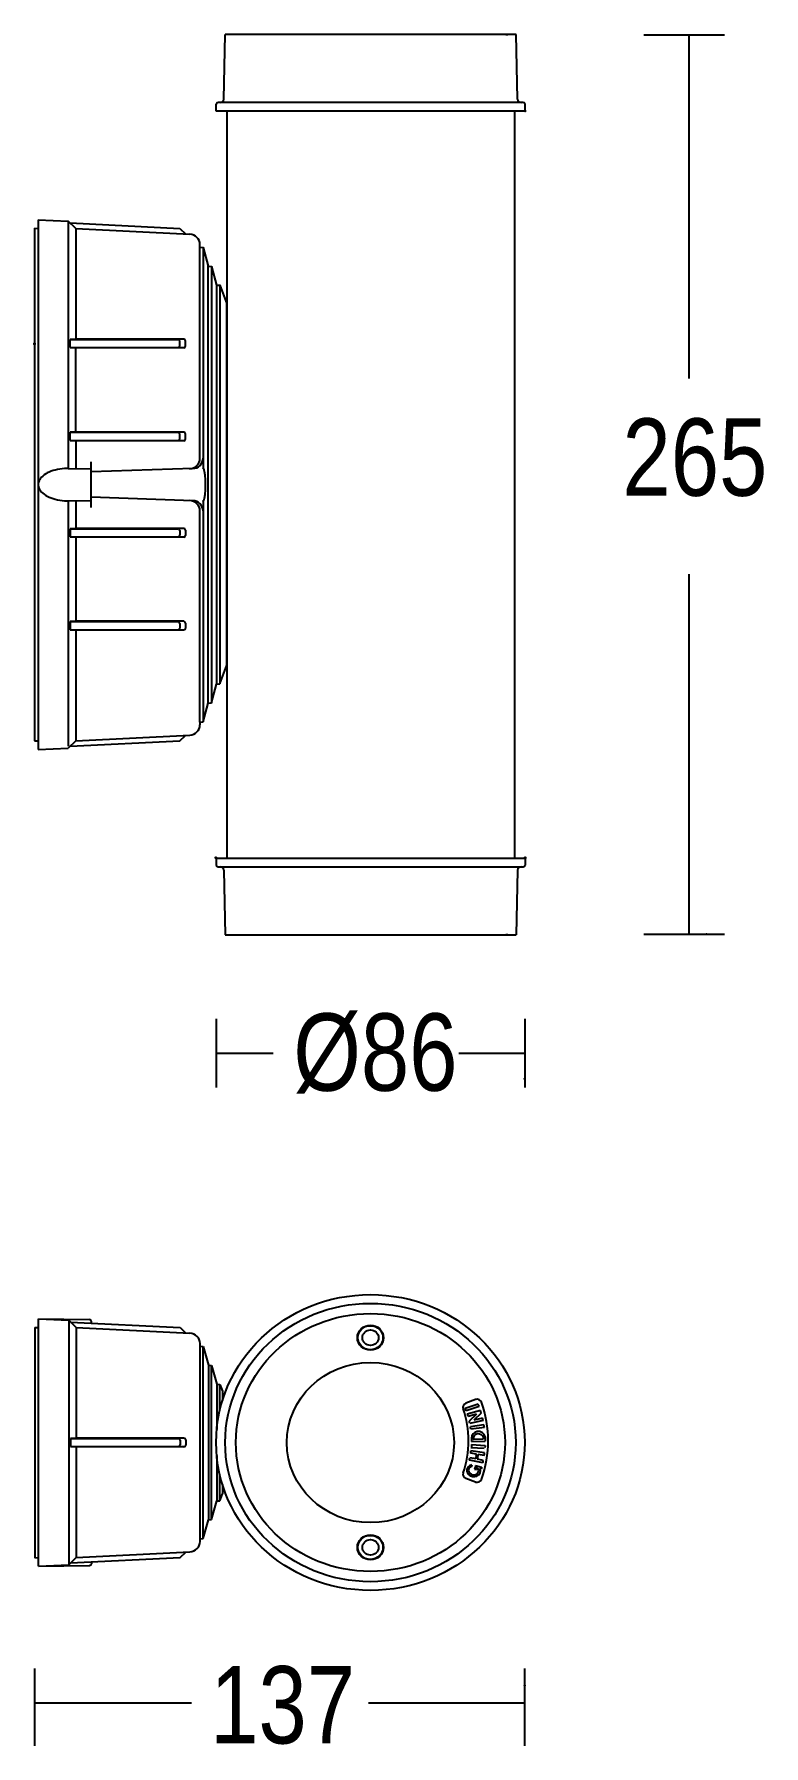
# Model space of a CAD drawing. Extents: x 0 to 101, y 6 to 242.
import ezdxf

# ---------------------------------------------------------------- set-up
doc = ezdxf.new("R2010")
doc.units = 0
doc.layers.add('LIVELLO_1', color=160, linetype='Continuous')
doc.styles.add('STD', font='txt')

# ---------------------------------------------------------------- blocks, each defined once
blk = doc.blocks.new('AI9-BLK1')
at = {"layer": 'LIVELLO_1', "color": 7}
for p, q in [((16.44, 120.16), (-23.78, 120.16)), ((16.6, 111.23), (16.44, 120.16)), ((34.08, 120.1), (45.23, 120.1)), ((40.28, 120.1), (40.28, 72.63)), ((-25.03, 109.58), (-25.01, 110.53)), ((17.68, 109.58), (-25.03, 109.58)), ((17.41, 110.77), (-24.76, 110.77)), ((-23.54, 109.58), (-23.54, 6.33)), ((16.19, 109.58), (16.19, 6.33)), ((-50.11, 93.38), (-50.11, 22.52)), ((-50.11, 93.38), (-49.61, 93.36)), ((-49.61, 94.57), (-45.45, 94.36)), ((-49.61, 94.57), (-49.61, 21.33)), ((-45.45, 94.36), (-45.45, 60.19)), ((-44.4, 93.36), (-45.45, 94.36)), ((-45.18, 94.11), (-30.04, 93.35)), ((-44.4, 93.36), (-44.4, 78.06)), ((-44.4, 93.36), (-28.67, 92.57)), ((-30.04, 93.35), (-29.25, 92.6)), ((-27.26, 90.76), (-27.26, 91.14)), ((-27.26, 61.58), (-27.26, 90.76)), ((-26.83, 90.73), (-26.83, 60.22)), ((-26.11, 27.75), (-26.11, 88.15)), ((-25.67, 88.11), (-25.67, 27.75)), ((-24.95, 85.54), (-24.95, 30.36)), ((-24.51, 85.5), (-24.51, 30.4)), ((-23.54, 32.98), (-23.54, 82.92)), ((-44.4, 78.06), (-45.18, 78.02)), ((-45.18, 76.88), (-45.18, 78.02)), ((-45.18, 78.02), (-30.29, 78.02)), ((-44.4, 76.84), (-45.18, 76.88)), ((-29.5, 78.06), (-44.4, 78.06)), ((-44.4, 65.18), (-44.4, 76.88)), ((-29.5, 76.84), (-44.4, 76.84)), ((-30.04, 77.12), (-30.04, 77.78)), ((-29.25, 77.08), (-29.25, 77.82)), ((-44.4, 65.22), (-45.18, 65.18)), ((-45.18, 64.04), (-45.18, 65.18)), ((-45.18, 65.18), (-30.29, 65.18)), ((-44.4, 64), (-45.18, 64.04)), ((-29.5, 65.22), (-44.4, 65.22)), ((-29.5, 64), (-44.4, 64)), ((-44.4, 64), (-44.4, 60.17)), ((-30.04, 64.28), (-30.04, 64.94)), ((-29.25, 64.24), (-29.25, 64.98)), ((-45.45, 60.19), (-42.3, 60.14)), ((-42.3, 54.78), (-42.3, 61.12)), ((-28.26, 60.17), (-42.3, 59.7)), ((-45.45, 55.71), (-42.3, 55.76)), ((-45.45, 55.71), (-45.45, 21.79)), ((-44.4, 55.73), (-44.4, 51.86)), ((-28.26, 55.73), (-42.3, 56.2)), ((-26.83, 55.68), (-26.83, 25.17)), ((-27.26, 25.14), (-27.26, 54.32)), ((-44.4, 51.9), (-45.18, 51.86)), ((-45.18, 51.86), (-45.18, 50.72)), ((-45.18, 51.86), (-30.29, 51.86)), ((-44.4, 50.68), (-45.18, 50.72)), ((-29.5, 51.9), (-44.4, 51.9)), ((-44.4, 50.72), (-44.4, 39.02)), ((-29.5, 50.68), (-44.4, 50.68)), ((-30.04, 51.62), (-30.04, 50.96)), ((-29.25, 51.66), (-29.25, 50.92)), ((40.28, 45.56), (40.28, -4.2)), ((-44.4, 39.06), (-45.18, 39.02)), ((-45.18, 39.02), (-45.18, 37.88)), ((-45.18, 39.02), (-30.29, 39.02)), ((-44.4, 37.84), (-45.18, 37.88)), ((-29.5, 39.06), (-44.4, 39.06)), ((-44.4, 37.88), (-44.4, 22.54)), ((-30.04, 38.78), (-30.04, 38.12)), ((-29.25, 38.82), (-29.25, 38.08)), ((-29.5, 37.84), (-44.4, 37.84)), ((-24.51, 30.4), (-23.54, 32.98)), ((-25.67, 27.79), (-24.95, 30.36)), ((-24.95, 30.36), (-24.51, 30.4)), ((-26.83, 25.17), (-26.11, 27.75)), ((-26.11, 27.75), (-25.67, 27.79)), ((-27.26, 25.14), (-26.83, 25.17)), ((-27.26, 25.14), (-27.26, 24.76)), ((-50.11, 22.52), (-49.61, 22.54)), ((-49.61, 21.33), (-45.45, 21.54)), ((-44.4, 22.54), (-45.45, 21.54)), ((-44.4, 22.54), (-28.67, 23.33)), ((-25.03, 6.33), (17.68, 6.33)), ((-24.76, 5.13), (17.41, 5.13)), ((17.68, 6.33), (17.66, 5.37)), ((-23.95, 4.67), (-23.78, -4.26)), ((-23.78, -4.26), (16.44, -4.26)), ((34.08, -4.2), (45.23, -4.2)), ((-25.01, -15.86), (-25.01, -25.37)), ((17.62, -15.86), (17.62, -25.37)), ((-25.01, -20.63), (-17.16, -20.63)), ((8.53, -20.63), (17.62, -20.63)), ((-50.05, -58.52), (-49.55, -58.55)), ((-50.05, -58.52), (-50.05, -90.36)), ((-49.55, -57.33), (-42.5, -57.45)), ((-49.55, -57.33), (-45.39, -57.54)), ((-49.55, -58.29), (-49.55, -57.33)), ((-49.55, -90.59), (-49.55, -58.29)), ((-45.39, -57.54), (-45.39, -91.33)), ((-44.34, -58.55), (-45.39, -57.54)), ((-45.13, -57.79), (-30.01, -58.55)), ((-44.34, -58.55), (-44.34, -73.83)), ((-44.34, -58.55), (-28.65, -59.33)), ((-42.26, -57.95), (-42.26, -57.68)), ((-30.01, -58.55), (-29.23, -59.31)), ((-27.24, -88.12), (-27.24, -60.76)), ((-27.24, -61.14), (-26.81, -61.18)), ((-26.81, -87.7), (-26.81, -61.18)), ((-26.81, -61.18), (-26.09, -63.75)), ((-26.09, -63.75), (-26.09, -85.13)), ((-26.09, -63.75), (-25.65, -63.78)), ((-25.65, -85.09), (-25.65, -63.78)), ((-24.93, -66.36), (-24.93, -72.65)), ((-24.49, -69.96), (-24.49, -66.4)), ((-24.49, -66.4), (-24.14, -67.34)), ((-24.14, -67.34), (-24.14, -68.65)), ((10.82, -68.51), (9.49, -69)), ((11.17, -69.14), (9.39, -69.75)), ((11.3, -69.48), (9.51, -70.06)), ((11.5, -70.01), (9.68, -70.52)), ((10.93, -70.53), (9.78, -70.83)), ((10.93, -70.53), (9.94, -71.47)), ((11.6, -70.36), (10.57, -71.33)), ((11.86, -71.4), (10.01, -71.79)), ((11.98, -71.99), (10.11, -72.27)), ((12.04, -72.35), (10.16, -72.59)), ((11.78, -71.05), (10.57, -71.33)), ((-44.34, -73.83), (-45.13, -73.87)), ((-45.13, -73.87), (-45.13, -75.01)), ((-45.13, -73.87), (-30.26, -73.87)), ((-44.34, -75.05), (-45.13, -75.01)), ((-29.47, -73.83), (-44.34, -73.83)), ((-29.47, -75.05), (-44.34, -75.05)), ((-44.34, -75.05), (-44.34, -90.33)), ((-30.01, -74.11), (-30.01, -74.77)), ((-29.23, -74.07), (-29.23, -74.81)), ((10.18, -75.11), (12, -75.24)), ((12.07, -75.85), (10.19, -75.59)), ((10.26, -74.7), (12.15, -74.84)), ((10.28, -74.32), (12.17, -74.25)), ((-24.93, -76.22), (-24.93, -82.52)), ((11.81, -77.26), (9.97, -76.88)), ((10.84, -76.71), (10.03, -76.56)), ((10.96, -76.04), (10.15, -75.92)), ((10.83, -77.61), (11.66, -77.83)), ((11.89, -76.91), (11.08, -76.76)), ((12.01, -76.21), (11.2, -76.08)), ((11.39, -78.01), (11.6, -78.06)), ((-24.49, -82.48), (-24.49, -78.92)), ((-24.14, -80.23), (-24.14, -81.53)), ((10.82, -79.9), (9.49, -79.41)), ((10.69, -78.11), (10.94, -78.16)), ((-24.49, -82.48), (-24.14, -81.53)), ((-26.81, -87.7), (-26.09, -85.13)), ((-26.09, -85.13), (-25.65, -85.09)), ((-44.34, -90.33), (-28.65, -89.54)), ((-27.24, -87.74), (-26.81, -87.7)), ((-50.05, -90.36), (-49.55, -90.33)), ((-49.55, -91.54), (-49.55, -90.59)), ((-49.55, -91.54), (-45.39, -91.33)), ((-49.55, -91.54), (-42.5, -91.43)), ((-44.34, -90.33), (-45.39, -91.33)), ((-42.26, -90.93), (-42.26, -91.2)), ((-50.05, -116.35), (-50.05, -105.66)), ((17.62, -116.35), (17.62, -105.66)), ((-50.05, -110.4), (-28.44, -110.4)), ((-3.99, -110.4), (17.62, -110.4))]:
    blk.add_line(p, q, dxfattribs=at)
for points in [[(-27.26, 90.76), (-26.83, 90.73), (-26.11, 88.15), (-25.67, 88.11), (-24.95, 85.54), (-24.51, 85.5), (-23.54, 82.92)], [(-45.32, 60.19), (-45.98, 60.17), (-46.63, 60.1), (-46.95, 60.04), (-47.25, 59.97), (-47.55, 59.88), (-47.83, 59.79), (-48.1, 59.68), (-48.35, 59.56), (-48.57, 59.43), (-48.79, 59.29), (-48.97, 59.14), (-49.14, 58.99), (-49.28, 58.82), (-49.34, 58.74), (-49.4, 58.65), (-49.45, 58.57), (-49.49, 58.48), (-49.53, 58.4), (-49.56, 58.31), (-49.58, 58.22), (-49.6, 58.13), (-49.61, 58.04), (-49.61, 57.95), (-49.61, 57.86), (-49.6, 57.77), (-49.58, 57.68), (-49.56, 57.59), (-49.53, 57.5), (-49.49, 57.42), (-49.45, 57.33), (-49.4, 57.25), (-49.34, 57.16), (-49.28, 57.08), (-49.14, 56.92), (-48.97, 56.76), (-48.79, 56.61), (-48.57, 56.47), (-48.35, 56.34), (-48.1, 56.22), (-47.83, 56.11), (-47.55, 56.02), (-47.25, 55.93), (-46.95, 55.86), (-46.63, 55.81), (-45.98, 55.73), (-45.32, 55.71)], [(-26.83, 55.68), (-26.82, 55.69), (-26.81, 55.69), (-26.81, 55.69), (-26.8, 55.69), (-26.79, 55.7), (-26.78, 55.7), (-26.78, 55.71), (-26.77, 55.72), (-26.76, 55.72), (-26.75, 55.74), (-26.74, 55.76), (-26.72, 55.78), (-26.69, 55.84), (-26.67, 55.91), (-26.62, 56.09), (-26.54, 56.58), (-26.49, 57.21), (-26.47, 57.91), (-26.48, 58.61), (-26.53, 59.25), (-26.61, 59.76), (-26.66, 59.95), (-26.68, 60.03), (-26.71, 60.09), (-26.72, 60.12), (-26.74, 60.14), (-26.75, 60.16), (-26.76, 60.18), (-26.77, 60.19), (-26.78, 60.19), (-26.78, 60.2), (-26.79, 60.2), (-26.8, 60.21), (-26.81, 60.21), (-26.81, 60.21), (-26.82, 60.22), (-26.83, 60.22)], [(-45.18, 21.79), (-30.04, 22.55), (-29.25, 23.3)], [(-25.65, -63.78), (-24.93, -66.36), (-24.49, -66.4)], [(-25.65, -85.09), (-24.93, -82.52), (-24.49, -82.48)], [(-45.13, -91.08), (-30.01, -90.32), (-29.23, -89.57)]]:
    blk.add_lwpolyline(points, dxfattribs=at)
for centre in [(-25.03, 6.33), (17.68, 6.33), (15.2, -4.26), (17.62, -24.17), (17.62, -108.03)]:
    blk.add_circle(centre, 0.0434, dxfattribs=at)
for centre, major_axis, ratio in [((15.14, 120.16), (0.106, 0), 0.391375), ((15.2, 120.16), (0.0434, 0), 0.952679), ((17.68, 109.59), (0.0434, 0), 0.952786), ((17.68, 109.58), (0.0434, 0), 0.948819), ((-50.11, 77.45), (0.0429, 0), 0.959974), ((-50.11, 77.37), (-0.0007, -0.0434), 0.987971), ((-25.07, 6.38), (0, -0.102), 0.424242), ((17.68, 6.38), (-0.001, -0.102), 0.424213), ((15.14, -4.26), (0.106, 0), 0.406875), ((42.75, -4.2), (0.044, 0), 0.98635), ((-3.7, -74.44), (21.32, 0), 0.958624), ((-3.7, -74.44), (20.07, 0), 0.958506), ((-3.7, -74.44), (18.59, 0), 0.95868), ((-3.7, -59.95), (1.81, 0), 0.957921), ((-3.7, -59.95), (1.73, 0), 0.959134), ((-3.7, -59.95), (1.12, 0), 0.958073), ((-3.7, -74.44), (11.55, 0), 0.958591), ((-3.7, -88.93), (1.81, 0), 0.958302), ((-3.7, -88.93), (1.73, 0), 0.959333), ((-3.7, -88.93), (1.12, 0), 0.958382)]:
    blk.add_ellipse(centre, major_axis=major_axis, ratio=ratio, dxfattribs=at)
for points, knots in [([(-24.44, 110.77), (-24.17, 110.77), (-23.95, 110.97), (-23.95, 111.23), (-23.95, 111.23), (-23.78, 120.16), (-23.78, 120.16)], [0, 0, 0, 0, 1, 1, 1, 2, 2, 2, 2]), ([(17.68, 109.58), (17.68, 109.58), (17.66, 110.53), (17.66, 110.53), (17.66, 110.66), (17.55, 110.77), (17.41, 110.77)], [0, 0, 0, 0, 1, 1, 1, 2, 2, 2, 2]), ([(-45.18, 76.88), (-45.18, 76.88), (-30.29, 76.88), (-30.29, 76.88), (-30.15, 76.88), (-30.04, 76.99), (-30.04, 77.12)], [0, 0, 0, 0, 1, 1, 1, 2, 2, 2, 2]), ([(-45.18, 64.04), (-45.18, 64.04), (-30.29, 64.04), (-30.29, 64.04), (-30.15, 64.04), (-30.04, 64.15), (-30.04, 64.28)], [0, 0, 0, 0, 1, 1, 1, 2, 2, 2, 2]), ([(-45.18, 50.72), (-45.18, 50.72), (-30.29, 50.72), (-30.29, 50.72), (-30.15, 50.72), (-30.04, 50.83), (-30.04, 50.96)], [0, 0, 0, 0, 1, 1, 1, 2, 2, 2, 2]), ([(-45.18, 37.88), (-45.18, 37.88), (-30.29, 37.88), (-30.29, 37.88), (-30.15, 37.88), (-30.04, 37.99), (-30.04, 38.12)], [0, 0, 0, 0, 1, 1, 1, 2, 2, 2, 2]), ([(-25.03, 6.33), (-25.03, 6.33), (-25.01, 5.37), (-25.01, 5.37), (-25.01, 5.24), (-24.9, 5.13), (-24.76, 5.13)], [0, 0, 0, 0, 1, 1, 1, 2, 2, 2, 2]), ([(17.1, 5.13), (16.83, 5.13), (16.61, 4.93), (16.6, 4.67), (16.6, 4.67), (16.44, -4.26), (16.44, -4.26)], [0, 0, 0, 0, 1, 1, 1, 2, 2, 2, 2]), ([(11.65, -68.88), (11.54, -68.56), (11.18, -68.39), (10.85, -68.5), (10.84, -68.5), (10.83, -68.5), (10.82, -68.51)], [0, 0, 0, 0, 1, 1, 1, 2, 2, 2, 2]), ([(12.16, -73.66), (12.07, -73.17), (11.57, -72.84), (11.05, -72.93), (10.6, -73.01), (10.26, -73.39), (10.27, -73.83)], [0, 0, 0, 0, 1, 1, 1, 2, 2, 2, 2]), ([(11.85, -73.97), (11.93, -73.63), (11.72, -73.3), (11.37, -73.22), (11.02, -73.14), (10.67, -73.35), (10.59, -73.69), (10.56, -73.79), (10.57, -73.91), (10.6, -74.02), (10.6, -74.02), (11.85, -73.97), (11.85, -73.97)], [0, 0, 0, 0, 1, 1, 1, 2, 2, 2, 3, 3, 3, 4, 4, 4, 4]), ([(-45.13, -75.01), (-45.13, -75.01), (-30.26, -75.01), (-30.26, -75.01), (-30.12, -75.01), (-30.01, -74.9), (-30.01, -74.77)], [0, 0, 0, 0, 1, 1, 1, 2, 2, 2, 2]), ([(10.31, -77.54), (9.86, -77.6), (9.55, -77.99), (9.61, -78.41), (9.64, -78.58), (9.71, -78.73), (9.83, -78.85)], [0, 0, 0, 0, 1, 1, 1, 2, 2, 2, 2]), ([(10.23, -77.8), (9.94, -77.9), (9.79, -78.21), (9.89, -78.49), (9.91, -78.56), (9.96, -78.62), (10.01, -78.68), (10.25, -78.91), (10.6, -78.98), (10.91, -78.85), (11.19, -78.73), (11.31, -78.42), (11.19, -78.16), (11.15, -78.07), (11.08, -77.99), (11, -77.94), (10.98, -78.01), (10.96, -78.09), (10.94, -78.16)], [0, 0, 0, 0, 1, 1, 1, 2, 2, 2, 3, 3, 3, 4, 4, 4, 5, 5, 5, 6, 6, 6, 6]), ([(11.01, -79.07), (11.42, -78.9), (11.6, -78.45), (11.42, -78.06), (11.41, -78.04), (11.4, -78.03), (11.39, -78.01)], [0, 0, 0, 0, 1, 1, 1, 2, 2, 2, 2]), ([(10.82, -79.9), (11.15, -80.02), (11.52, -79.87), (11.64, -79.55), (11.65, -79.54), (11.65, -79.54), (11.65, -79.53)], [0, 0, 0, 0, 1, 1, 1, 2, 2, 2, 2])]:
    blk.add_open_spline(points, degree=3, knots=knots, dxfattribs=at)
for points in [[(16.6, 111.23), (16.61, 110.97), (16.83, 110.77), (17.1, 110.77)], [(-24.76, 110.77), (-24.9, 110.77), (-25.01, 110.66), (-25.01, 110.53)], [(-27.26, 91.14), (-27.26, 91.9), (-27.88, 92.53), (-28.67, 92.57)], [(-30.04, 77.78), (-30.04, 77.91), (-30.15, 78.02), (-30.29, 78.02)], [(-29.25, 77.82), (-29.25, 77.95), (-29.36, 78.06), (-29.5, 78.06)], [(-29.5, 76.84), (-29.36, 76.84), (-29.25, 76.95), (-29.25, 77.08)], [(-30.04, 64.94), (-30.04, 65.07), (-30.15, 65.18), (-30.29, 65.18)], [(-29.25, 64.98), (-29.25, 65.11), (-29.36, 65.22), (-29.5, 65.22)], [(-29.5, 64), (-29.36, 64), (-29.25, 64.11), (-29.25, 64.24)], [(-28.7, 60.15), (-27.9, 60.18), (-27.26, 60.81), (-27.26, 61.58)], [(-28.26, 60.17), (-27.46, 60.19), (-26.83, 60.82), (-26.83, 61.59)], [(-27.26, 54.32), (-27.26, 55.09), (-27.9, 55.72), (-28.7, 55.75)], [(-26.83, 54.31), (-26.83, 55.08), (-27.46, 55.71), (-28.26, 55.73)], [(-30.04, 51.62), (-30.04, 51.76), (-30.15, 51.86), (-30.29, 51.86)], [(-29.25, 51.66), (-29.25, 51.8), (-29.36, 51.9), (-29.5, 51.9)], [(-29.5, 50.68), (-29.36, 50.68), (-29.25, 50.79), (-29.25, 50.92)], [(-30.04, 38.78), (-30.04, 38.92), (-30.15, 39.02), (-30.29, 39.02)], [(-29.25, 38.82), (-29.25, 38.95), (-29.36, 39.06), (-29.5, 39.06)], [(-29.5, 37.84), (-29.36, 37.84), (-29.25, 37.95), (-29.25, 38.08)], [(-28.67, 23.33), (-27.88, 23.37), (-27.26, 24), (-27.26, 24.76)], [(-23.95, 4.67), (-23.95, 4.93), (-24.17, 5.13), (-24.44, 5.13)], [(17.41, 5.13), (17.55, 5.13), (17.66, 5.24), (17.66, 5.37)], [(-42.26, -57.69), (-42.26, -57.56), (-42.37, -57.45), (-42.5, -57.45)], [(-27.24, -60.76), (-27.24, -60), (-27.86, -59.38), (-28.65, -59.33)], [(9.49, -69), (9.17, -69.11), (9, -69.45), (9.11, -69.76)], [(9.11, -78.65), (10.12, -75.76), (10.12, -72.64), (9.11, -69.76)], [(9.51, -70.06), (9.47, -69.95), (9.43, -69.85), (9.39, -69.75)], [(9.78, -70.83), (9.75, -70.73), (9.72, -70.62), (9.69, -70.52)], [(11.3, -69.48), (11.26, -69.36), (11.21, -69.25), (11.17, -69.14)], [(11.6, -70.36), (11.57, -70.24), (11.54, -70.13), (11.5, -70.01)], [(11.65, -79.53), (12.88, -76.08), (12.88, -72.33), (11.65, -68.88)], [(10.01, -71.79), (9.98, -71.68), (9.96, -71.58), (9.94, -71.47)], [(10.16, -72.59), (10.15, -72.48), (10.13, -72.38), (10.11, -72.27)], [(11.86, -71.4), (11.83, -71.29), (11.8, -71.17), (11.78, -71.05)], [(12.04, -72.35), (12.02, -72.23), (12, -72.11), (11.98, -71.99)], [(-30.01, -74.11), (-30.01, -73.97), (-30.12, -73.87), (-30.26, -73.87)], [(-29.23, -74.07), (-29.23, -73.94), (-29.34, -73.83), (-29.47, -73.83)], [(-29.47, -75.05), (-29.34, -75.05), (-29.23, -74.94), (-29.23, -74.81)], [(10.15, -75.92), (10.16, -75.81), (10.18, -75.7), (10.19, -75.59)], [(10.26, -74.7), (10.26, -74.83), (10.25, -74.95), (10.24, -75.06)], [(10.27, -73.83), (10.27, -73.99), (10.27, -74.16), (10.28, -74.32)], [(12.15, -74.84), (12.14, -74.95), (12.13, -75.06), (12.12, -75.17)], [(12.16, -73.66), (12.16, -73.86), (12.16, -74.05), (12.17, -74.25)], [(9.97, -76.88), (9.99, -76.77), (10.01, -76.67), (10.03, -76.56)], [(10.31, -77.54), (10.28, -77.63), (10.26, -77.72), (10.23, -77.8)], [(10.83, -77.61), (10.78, -77.78), (10.74, -77.94), (10.69, -78.11)], [(10.84, -76.71), (10.88, -76.49), (10.92, -76.27), (10.96, -76.04)], [(11.08, -76.76), (11.13, -76.54), (11.17, -76.31), (11.2, -76.08)], [(11.66, -77.83), (11.64, -77.91), (11.62, -77.99), (11.6, -78.06)], [(11.81, -77.26), (11.84, -77.15), (11.86, -77.03), (11.89, -76.91)], [(12.01, -76.21), (12.03, -76.09), (12.05, -75.97), (12.07, -75.85)], [(9.11, -78.65), (9, -78.96), (9.17, -79.29), (9.49, -79.41)], [(9.83, -78.85), (10.14, -79.15), (10.61, -79.24), (11.01, -79.07)], [(-28.65, -89.54), (-27.86, -89.5), (-27.24, -88.88), (-27.24, -88.12)], [(-42.5, -91.43), (-42.37, -91.42), (-42.26, -91.32), (-42.26, -91.19)]]:
    blk.add_open_spline(points, degree=3, dxfattribs=at)
at = {"layer": 'LIVELLO_1', "color": 7, "char_height": 10.6909, "attachment_point": 1, "style": 'STD'}
for s, insert in [('\\fArial Narrow|b0|i0;\\H10.6909;\\W0.98;\\C7;265', (31.12, 67.1)), ('\\fArial Narrow|b0|i0;\\H10.6909;\\W0.98;\\C7;Ø86', (-14.36, -15.13)), ('\\fArial Narrow|b0|i0;\\H10.6909;\\W0.98;\\C7;137', (-25.85, -105.34))]:
    blk.add_mtext(s, dxfattribs=dict(at, insert=insert))

msp = doc.modelspace()

# ---------------------------------------------------------------- block references
at = {"layer": 'LIVELLO_1', "color": 7}
msp.add_blockref('AI9-BLK1', (50.401316, 122.054652), dxfattribs=at)

doc.saveas('drawing.dxf')
